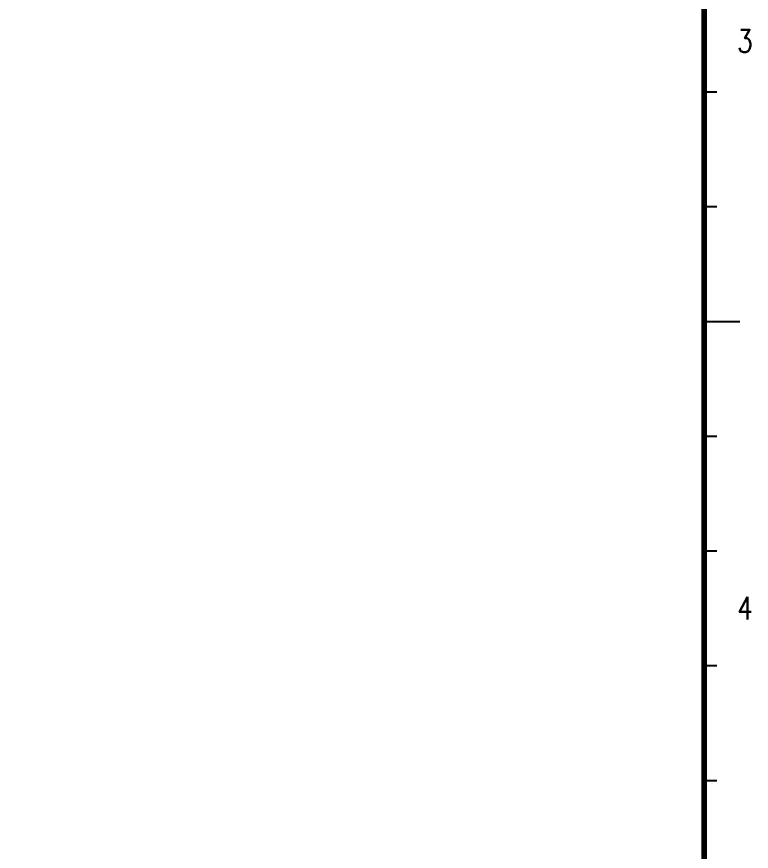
# Model space of a CAD drawing. Extents: x -276 to 10601, y -180 to 3883.
# Drawn here: x 3895 to 4695, y 907 to 1816 of the extents above; entities that cross this region are included whole.
import ezdxf

# ---------------------------------------------------------------- set-up
doc = ezdxf.new("R2010")
doc.units = 0
doc.header["$LTSCALE"] = 10
doc.header["$MEASUREMENT"] = 0
doc.layers.get('0').update_dxf_attribs({"linetype": 'CONTINUOUS'})
doc.styles.add('STSL', font='simplex', dxfattribs={"bigfont": 'STSL.SHX'})

# ---------------------------------------------------------------- blocks, each defined once
blk = doc.blocks.new('A$C34ED37F0')
at = {"color": 8}
for p, q in [((3279.17, 1276.2), (3289.13, 1276.2)), ((3279.17, 1192.83), (3289.13, 1192.83)), ((3279.17, 1109.46), (3306, 1109.46)), ((3279.17, 1026.09), (3289.13, 1026.09)), ((3279.17, 942.72), (3289.13, 942.72)), ((3279.17, 859.35), (3289.13, 859.35)), ((3279.17, 775.98), (3289.13, 775.98))]:
    blk.add_line(p, q, dxfattribs=at)
at = {"color": 8, "const_width": 4}
blk.add_lwpolyline([(184, 120), (3280, 120), (3280, 2360), (184, 2360)], close=True, dxfattribs=at)
at = {"color": 8, "style": 'STSL', "width": 0.80936}
for s, p in [('3', (3303.9, 1305)), ('4', (3303.99, 892.92))]:
    blk.add_text(s, height=16.41, dxfattribs=at).set_placement(p)

msp = doc.modelspace()

# ---------------------------------------------------------------- block references
at = {"ltscale": 0.5, "xscale": 1.5, "yscale": 1.5, "zscale": 1.5}
msp.add_blockref('A$C34ED37F0', (-276, -180), dxfattribs=at)

doc.saveas('drawing.dxf')
